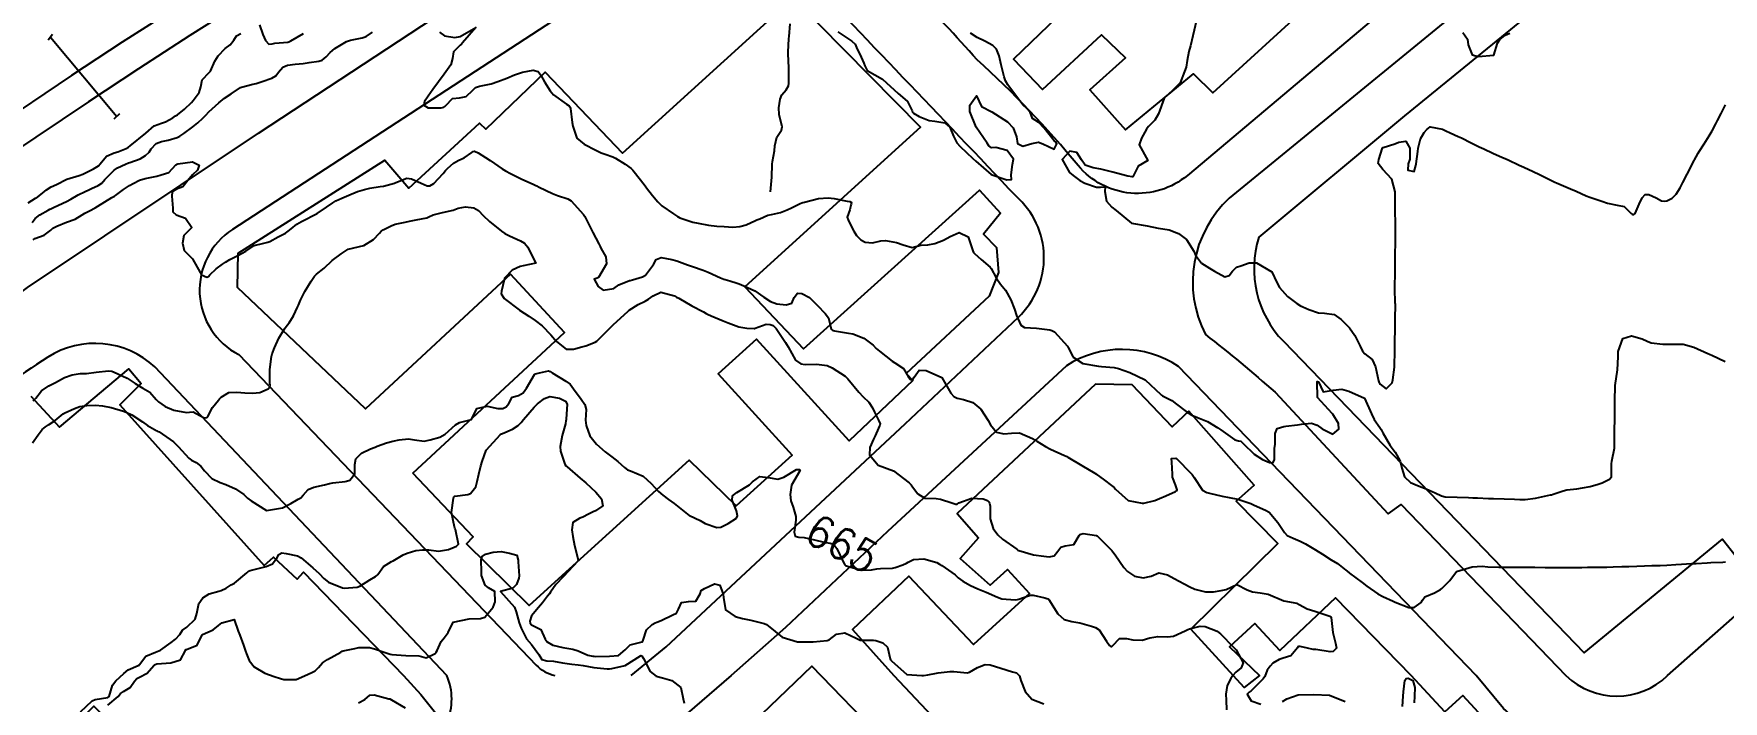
# Model space of a CAD drawing. Header units: metres. Extents: x 292545 to 299085, y 7450245 to 7463078.
# Drawn here: x 296031.2 to 296246.9, y 7459246.7 to 7459331.9 of the extents above; entities that cross this region are included whole.
import ezdxf
from ezdxf.enums import TextEntityAlignment as Align

# ---------------------------------------------------------------- set-up
doc = ezdxf.new("R2010")
doc.units = ezdxf.units.M
for name, color, linetype in [('Cotas', 45, 'Continuous'), ('Curvas de Nivel 1m', 11, 'Continuous'), ('Curvas de Nivel 5m', 15, 'Continuous'), ('Edificações', 30, 'Continuous'), ('Linha Férrea', 20, 'Continuous'), ('Pórtico', 62, 'Continuous'), ('Vias Primárias', 230, 'Continuous')]:
    doc.layers.add(name, color=color, linetype=linetype)
doc.styles.add('Style-STANDARD', font='STANDARD.shx')

msp = doc.modelspace()

# ---------------------------------------------------------------- linework, layer by layer
at = {"layer": 'Curvas de Nivel 1m', "flags": 128}
for points, elevation in [([(296059.99, 7459333.05), (296060.42, 7459331.83), (296060.76, 7459331.04), (296061.19, 7459330.6), (296061.63, 7459330.63), (296061.95, 7459330.71), (296063.63, 7459330.85), (296063.76, 7459330.88), (296064, 7459331.01), (296065.64, 7459331.95)], 661), ([(296125.25, 7459311.74), (296125.41, 7459313.59), (296125.48, 7459315.26), (296125.52, 7459315.59), (296125.77, 7459316.98), (296125.82, 7459317.58), (296126.07, 7459318.69), (296126.68, 7459319.58), (296126.76, 7459320.01), (296126.38, 7459321.58), (296126.34, 7459322.47), (296126.5, 7459323.58), (296126.7, 7459324.12), (296127.25, 7459324.74), (296127.56, 7459325.27), (296127.61, 7459325.57), (296127.61, 7459327.25), (296127.6, 7459327.57), (296127.52, 7459329.36), (296127.52, 7459329.57), (296127.61, 7459331.29), (296127.63, 7459331.57), (296127.76, 7459333.17)], 662), ([(296179.67, 7459333.63), (296179.2, 7459331.64), (296178.89, 7459330.38), (296178.7, 7459329.64), (296178.47, 7459328.51), (296178.32, 7459327.65), (296178.14, 7459327.11), (296177.57, 7459325.66), (296176.59, 7459324.65), (296175.55, 7459323.68), (296174.82, 7459321.69), (296174.32, 7459320.89), (296173.51, 7459320.05), (296173.35, 7459319.87), (296173.26, 7459319.71), (296172.64, 7459318.57), (296172.35, 7459317.72), (296173.46, 7459315.71), (296172.19, 7459314.99), (296171.57, 7459313.73), (296171.51, 7459313.66), (296171.43, 7459313.65), (296170.9, 7459313.74), (296169.44, 7459314.11), (296168.97, 7459314.23), (296167.45, 7459314.63), (296166.47, 7459314.77), (296165.45, 7459315.13), (296164.98, 7459315.81), (296164.39, 7459316.73), (296163.47, 7459316.93), (296162.51, 7459315.84), (296163.44, 7459314.2), (296163.9, 7459313.82), (296164.78, 7459313.16), (296165.42, 7459312.83), (296166.88, 7459312.33), (296167.42, 7459312.31), (296168.01, 7459312.36), (296167.97, 7459311.77), (296168.15, 7459310.52), (296168.84, 7459309.76), (296169.39, 7459309.35), (296171.36, 7459307.73), (296173.36, 7459307.38), (296174.77, 7459307.1), (296175.36, 7459307), (296176.17, 7459306.85), (296177.35, 7459306.42), (296178.38, 7459305.65), (296179.32, 7459304.16), (296179.54, 7459303.64), (296180.28, 7459302.6), (296181.3, 7459301.96), (296181.96, 7459301.6), (296183.29, 7459300.85), (296183.85, 7459301.02), (296184.27, 7459301.58), (296184.78, 7459302.1), (296185.3, 7459302.28), (296186.4, 7459302.65), (296187.3, 7459302.67), (296189.29, 7459301.52), (296189.9, 7459300.13), (296190.26, 7459299.51), (296191.26, 7459298.37), (296192.45, 7459297.48), (296192.95, 7459297.18), (296193.24, 7459297.04), (296193.99, 7459296.7), (296195.23, 7459296.27), (296196.01, 7459296.22), (296197.23, 7459296.05), (296198.13, 7459295.41), (296199.21, 7459294.35), (296199.89, 7459293.39), (296200.55, 7459292.02), (296200.85, 7459291.38), (296201.17, 7459291.02), (296202.11, 7459290.32), (296202.5, 7459289.36), (296202.91, 7459287.57), (296203, 7459287.35), (296203.04, 7459287.27), (296203.12, 7459287.17), (296203.88, 7459286.58), (296204.65, 7459287.33), (296204.74, 7459287.72), (296204.93, 7459289.33), (296204.94, 7459289.55), (296204.97, 7459291.33), (296204.98, 7459291.53), (296205, 7459293.33), (296205.01, 7459293.52), (296205.03, 7459295.33), (296205.03, 7459295.52), (296205.05, 7459297.33), (296205.04, 7459297.53), (296204.98, 7459299.33), (296204.98, 7459299.62), (296205.01, 7459301.33), (296205.01, 7459301.62), (296205.03, 7459303.33), (296205.03, 7459303.62), (296205.06, 7459305.33), (296205.06, 7459305.62), (296205.07, 7459307.33), (296205.06, 7459307.63), (296205.01, 7459309.33), (296205.01, 7459309.71), (296205.03, 7459311.33), (296205.04, 7459311.71), (296204.59, 7459313.34), (296203.45, 7459314.57), (296202.84, 7459315.36), (296202.96, 7459315.86), (296203.42, 7459317.35), (296203.45, 7459317.39), (296203.48, 7459317.4), (296204.98, 7459317.84), (296205.49, 7459318.06), (296206.37, 7459318.19), (296206.9, 7459317.31), (296206.88, 7459315.89), (296206.7, 7459315.31), (296206.64, 7459314.5), (296207.44, 7459314.31), (296207.68, 7459315.07), (296207.71, 7459315.3), (296207.91, 7459316.86), (296207.98, 7459317.3), (296208.27, 7459318.51), (296208.75, 7459319.29), (296209.09, 7459319.7), (296209.51, 7459320.03), (296211.07, 7459319.71), (296211.51, 7459319.51), (296212.07, 7459319.25), (296213.06, 7459318.8), (296213.5, 7459318.6), (296214.73, 7459317.98), (296215.49, 7459317.61), (296215.76, 7459317.48), (296216.35, 7459317.2), (296217.48, 7459316.68), (296218.36, 7459316.28), (296219.46, 7459315.79), (296220.88, 7459315.15), (296221.45, 7459314.89), (296222.65, 7459314.32), (296223.44, 7459313.93), (296225.16, 7459313.09), (296225.43, 7459312.97), (296225.65, 7459312.87), (296227.42, 7459312.1), (296228.15, 7459311.79), (296229.41, 7459311.22), (296229.88, 7459311.04), (296231.41, 7459310.54), (296232.14, 7459310.28), (296233.39, 7459310.01), (296234.25, 7459309.85), (296235.16, 7459308.97), (296235.29, 7459308.88), (296235.38, 7459308.84), (296235.52, 7459308.83), (296235.67, 7459308.97), (296236.19, 7459310.16), (296236.55, 7459310.96), (296236.96, 7459311.4), (296237.41, 7459311.38), (296238.37, 7459310.94), (296239.05, 7459310.57), (296239.4, 7459310.55), (296239.73, 7459310.59), (296240.4, 7459310.91), (296240.9, 7459311.41), (296241.42, 7459312.24), (296241.65, 7459312.68), (296241.77, 7459312.9), (296242.33, 7459314), (296242.79, 7459314.89), (296243.01, 7459315.33), (296243.47, 7459316.21), (296243.7, 7459316.66), (296243.83, 7459316.87), (296244.49, 7459317.86), (296245.14, 7459318.86), (296245.51, 7459319.52), (296245.96, 7459320.4), (296246.19, 7459320.84), (296246.65, 7459321.73), (296247.22, 7459322.83)], 661), ([(296030.45, 7459310.34), (296031.39, 7459310.92), (296031.69, 7459311.08), (296032.1, 7459311.38), (296032.79, 7459311.99), (296033.41, 7459312.35), (296034.09, 7459312.68), (296035.42, 7459313.34), (296036.96, 7459313.79), (296037.43, 7459313.97), (296038.8, 7459314.66), (296039.44, 7459315.06), (296039.64, 7459315.29), (296040.48, 7459316.26), (296041.46, 7459316.69), (296041.91, 7459316.82), (296042.97, 7459317.25), (296043.29, 7459317.44), (296043.48, 7459317.58), (296045.49, 7459319.22), (296046.57, 7459320.15), (296047.51, 7459320.5), (296048.02, 7459320.68), (296048.92, 7459321.19), (296049.29, 7459321.41), (296049.52, 7459321.56), (296050.41, 7459322.29), (296051.33, 7459323.15), (296051.55, 7459323.39), (296052.29, 7459324.41), (296052.53, 7459325.14), (296052.67, 7459326.04), (296053.58, 7459326.95), (296053.73, 7459327.13), (296054.3, 7459328.42), (296054.73, 7459329.11), (296055.62, 7459330.04), (296056.24, 7459330.49), (296056.74, 7459331.09), (296057.08, 7459331.64), (296057.64, 7459331.96)], 661), ([(296030.96, 7459307.79), (296031.36, 7459308.3), (296031.96, 7459308.79), (296033, 7459309.37), (296033.24, 7459309.5), (296033.37, 7459309.57), (296033.77, 7459309.76), (296035.38, 7459310.51), (296035.93, 7459310.79), (296036.87, 7459311.33), (296037.21, 7459311.5), (296037.4, 7459311.59), (296038.54, 7459312.17), (296039.41, 7459312.55), (296039.87, 7459312.84), (296040.27, 7459313.29), (296041.44, 7459314.51), (296041.89, 7459314.81), (296042.89, 7459315.26), (296043.28, 7459315.42), (296043.45, 7459315.47), (296044.75, 7459315.93), (296045.46, 7459316.35), (296045.9, 7459316.78), (296046.19, 7459317.21), (296046.8, 7459317.88), (296047.48, 7459318.17), (296048.36, 7459318.32), (296049.49, 7459318.66), (296049.83, 7459318.83), (296050.34, 7459319.17), (296051.5, 7459320.03), (296052.13, 7459320.52), (296052.79, 7459321.14), (296053.14, 7459321.52), (296053.53, 7459321.94), (296054.81, 7459323.11), (296055.55, 7459323.67), (296056.4, 7459324.25), (296057.56, 7459325.03), (296057.59, 7459325.05), (296057.69, 7459325.08), (296059.16, 7459325.47), (296059.57, 7459325.57), (296060.34, 7459325.82), (296061.58, 7459326.25), (296062.08, 7459326.52), (296062.45, 7459327.02), (296062.98, 7459327.63), (296063.6, 7459327.92), (296064.58, 7459328.01), (296065.6, 7459328.1), (296066.35, 7459328.23), (296067.6, 7459328.43), (296068.02, 7459328.54), (296068.51, 7459328.95), (296069.05, 7459329.52), (296069.62, 7459330.02), (296071.11, 7459330.92), (296071.63, 7459331.09), (296073.12, 7459331.41), (296073.64, 7459331.58), (296074.42, 7459332.11)], 662), ([(296083, 7459332.13), (296083.64, 7459331.63), (296084.97, 7459331.42), (296085.64, 7459331.58), (296087.65, 7459332.72), (296085.93, 7459330.75), (296085.79, 7459330.59), (296085.63, 7459330.44), (296084.78, 7459329.6), (296084.65, 7459328.76), (296084.43, 7459327.93), (296083.58, 7459326.77), (296082.16, 7459324.79), (296081.55, 7459323.94), (296081.07, 7459323.27), (296081.01, 7459322.81), (296081.53, 7459322.46), (296083.2, 7459322.45), (296083.53, 7459322.54), (296083.67, 7459322.63), (296083.78, 7459322.77), (296084.65, 7459323.65), (296085.55, 7459323.72), (296086.4, 7459323.89), (296087.23, 7459324.73), (296087.57, 7459325.03), (296088.08, 7459325.23), (296089.57, 7459325.53), (296090.46, 7459325.81), (296091.58, 7459326.24), (296092.58, 7459326.67), (296093.59, 7459327.02), (296094.97, 7459327.26), (296095.59, 7459327.08), (296095.94, 7459326.63), (296096.4, 7459325.79), (296097.14, 7459324.61), (296097.56, 7459324.12), (296099.2, 7459322.92), (296099.53, 7459322.69), (296099.63, 7459322.58), (296099.73, 7459322.38), (296099.95, 7459320.58), (296100, 7459320.09), (296100.52, 7459318.57), (296101.48, 7459317.81), (296102.96, 7459317.06), (296103.47, 7459316.8), (296103.65, 7459316.72), (296104.14, 7459316.53), (296105.14, 7459316.19), (296105.46, 7459316.04), (296106.71, 7459315.24), (296107.45, 7459314.72), (296107.69, 7459314.49), (296108.64, 7459313.26), (296109.24, 7459312.47), (296109.41, 7459312.25), (296110.21, 7459311.27), (296110.89, 7459310.45), (296111.13, 7459310.18), (296111.39, 7459309.95), (296112.87, 7459308.93), (296113.37, 7459308.59), (296113.48, 7459308.52), (296113.7, 7459308.42), (296115.36, 7459307.85), (296116.03, 7459307.72), (296117.36, 7459307.47), (296118.39, 7459307.33), (296119.36, 7459307.28), (296120.46, 7459307.23), (296121.36, 7459307.3), (296122.16, 7459307.51), (296123.36, 7459308.05), (296123.53, 7459308.13), (296123.89, 7459308.29), (296124.92, 7459308.73), (296125.37, 7459308.85), (296126.54, 7459309.09), (296127.38, 7459309.43), (296127.93, 7459309.7), (296129.04, 7459310.23), (296129.28, 7459310.34), (296129.39, 7459310.36), (296129.58, 7459310.41), (296131.4, 7459310.87), (296132.64, 7459310.95), (296133.4, 7459310.87), (296135.03, 7459310.53), (296135.4, 7459310.47), (296135.6, 7459310.37), (296135.57, 7459310.16), (296135.53, 7459310.01), (296135.38, 7459309.44), (296135.04, 7459308.49), (296135.16, 7459308.16), (296135.36, 7459307.75), (296135.88, 7459306.68), (296136.26, 7459306.15), (296136.8, 7459305.6), (296137.33, 7459305.31), (296138.27, 7459305.19), (296139.34, 7459305.46), (296139.93, 7459305.51), (296141.33, 7459305.27), (296142.21, 7459304.95), (296143.33, 7459304.63), (296144.47, 7459304.91), (296145.33, 7459304.96), (296146.23, 7459305.13), (296147.34, 7459305.57), (296148.19, 7459306.01), (296149.35, 7459306.54), (296150.52, 7459305.98), (296151.09, 7459304.2), (296151.2, 7459303.97), (296151.32, 7459303.84), (296152.16, 7459303.1), (296153.3, 7459302.11), (296153.43, 7459301.94), (296154.06, 7459300.72), (296154.65, 7459299.93), (296155.26, 7459299.15), (296155.96, 7459297.91), (296156.42, 7459296.72), (296156.66, 7459295.91), (296157.21, 7459294.68), (296157.7, 7459294.39), (296159.21, 7459294.33), (296160.95, 7459294.1), (296161.2, 7459294.03), (296161.51, 7459293.85), (296163.18, 7459292.03), (296163.28, 7459291.83), (296163.93, 7459290.59), (296165.15, 7459289.8), (296167.15, 7459289.45), (296167.51, 7459289.41), (296169.15, 7459289.29), (296169.71, 7459289.18), (296171.14, 7459288.67), (296173.12, 7459287.71), (296175.1, 7459285.83), (296175.18, 7459285.77), (296175.31, 7459285.69), (296176.49, 7459285.07), (296177.09, 7459284.62), (296178.32, 7459283.65), (296179.08, 7459283.22), (296179.8, 7459282.91), (296181.06, 7459282.39), (296182.39, 7459281.6), (296182.77, 7459281.32), (296183.05, 7459281.12), (296184.54, 7459280.07), (296185.04, 7459279.91), (296185.34, 7459279.87), (296185.63, 7459279.56), (296187.01, 7459278.23), (296188.09, 7459277.53), (296189, 7459277.14), (296189.4, 7459277.11), (296189.61, 7459277.51), (296189.61, 7459278.93), (296189.71, 7459279.51), (296189.71, 7459280.85), (296189.98, 7459281.51), (296190.79, 7459281.77), (296191.06, 7459281.8), (296192.57, 7459281.96), (296193.06, 7459282.05), (296194.36, 7459282.16), (296195.06, 7459281.94), (296195.7, 7459281.44), (296197.05, 7459280.78), (296197.82, 7459281.42), (296197.79, 7459282.15), (296197.07, 7459283.31), (296196.98, 7459283.43), (296195.1, 7459285.45), (296195.06, 7459287.45), (296195.08, 7459287.5), (296195.12, 7459287.52), (296195.25, 7459287.45), (296195.85, 7459286.18), (296197.11, 7459286.41), (296198.22, 7459286.52), (296199.11, 7459286.27), (296201.1, 7459285.38), (296201.99, 7459283.37), (296202.36, 7459282.65), (296203.06, 7459281.63), (296203.23, 7459281.35), (296203.44, 7459280.96), (296204.4, 7459279.34), (296205.02, 7459278.48), (296205.68, 7459277.32), (296205.87, 7459276.44), (296206.23, 7459275.32), (296206.98, 7459274.59), (296207.88, 7459274.21), (296208.97, 7459273.81), (296210.14, 7459273.27), (296210.96, 7459272.9), (296211.42, 7459272.79), (296212.96, 7459272.72), (296214.4, 7459272.67), (296214.95, 7459272.65), (296215.53, 7459272.62), (296216.95, 7459272.56), (296217.59, 7459272.54), (296218.95, 7459272.5), (296220.26, 7459272.46), (296220.95, 7459272.44), (296221.64, 7459272.44), (296222.95, 7459272.59), (296224.88, 7459273.02), (296224.95, 7459273.03), (296225.01, 7459273.04), (296225.2, 7459273.09), (296226.49, 7459273.55), (296226.96, 7459273.65), (296228.21, 7459273.81), (296228.97, 7459273.91), (296229.92, 7459274.08), (296230.97, 7459274.37), (296231.45, 7459274.54), (296232.4, 7459275.01), (296232.65, 7459275.33), (296232.67, 7459277), (296232.7, 7459277.31), (296233.02, 7459279), (296233.05, 7459281), (296233.07, 7459283), (296233.1, 7459285), (296233.12, 7459287), (296233.4, 7459289), (296233.5, 7459290.66), (296233.51, 7459290.99), (296233.51, 7459291.33), (296234.11, 7459292.99), (296235.2, 7459293.33), (296236.59, 7459292.96), (296237.19, 7459292.64), (296237.7, 7459292.43), (296239.19, 7459292.25), (296240.55, 7459292.27), (296241.19, 7459292.27), (296241.8, 7459292.28), (296243.18, 7459291.88), (296244.95, 7459291.09), (296245.17, 7459290.99), (296245.27, 7459290.95), (296245.47, 7459290.86), (296247.16, 7459290.06)], 662), ([(296133.85, 7459332.18), (296135.64, 7459330.95), (296136.05, 7459330.57), (296136.26, 7459330.15), (296136.83, 7459328.93), (296137.18, 7459328.14), (296137.29, 7459327.83), (296137.59, 7459327.24), (296139.58, 7459326.11), (296141.56, 7459324.27), (296141.82, 7459324.09), (296142.75, 7459323.28), (296143.33, 7459322.06), (296143.39, 7459321.92), (296143.53, 7459321.77), (296144.24, 7459321.33), (296145.52, 7459320.82), (296146.23, 7459320.74), (296147.52, 7459320.52), (296148.16, 7459320), (296148.64, 7459318.85), (296149.05, 7459317.99), (296149.48, 7459317.51), (296151.1, 7459315.97), (296151.46, 7459315.64), (296153.43, 7459313.94), (296155.43, 7459313.25), (296156.02, 7459313.32), (296155.98, 7459313.91), (296156.16, 7459315.21), (296156.28, 7459315.91), (296155.47, 7459317.01), (296154.04, 7459317.38), (296153.48, 7459317.36), (296153.13, 7459317.59), (296152.94, 7459317.95), (296151.51, 7459319.97), (296150.7, 7459321.98), (296150.71, 7459322.81), (296151.55, 7459323.97), (296152.21, 7459322.63), (296153.53, 7459321.94), (296155.52, 7459320.65), (296156.26, 7459319.91), (296156.66, 7459318.74), (296156.81, 7459317.91), (296157.48, 7459317.57), (296158.61, 7459317.88), (296159.48, 7459318.07), (296160.05, 7459317.86), (296161.48, 7459317.18), (296161.83, 7459317.84), (296161.69, 7459318.06), (296161.49, 7459318.24), (296160.2, 7459319.86), (296159.51, 7459320.57), (296158.72, 7459321.08), (296158.42, 7459321.89), (296158, 7459322.35), (296157.54, 7459322.78), (296156.68, 7459323.91), (296155.58, 7459325.41), (296155.27, 7459325.92), (296155.11, 7459326.4), (296154.7, 7459327.93), (296154.44, 7459329.11), (296154.1, 7459329.94), (296153.63, 7459330.4), (296152.62, 7459330.97), (296151.64, 7459331.42), (296150.81, 7459331.98)], 661), ([(296031.11, 7459305.61), (296031.33, 7459305.75), (296032.5, 7459306.21), (296033.34, 7459306.84), (296033.63, 7459307.09), (296034.13, 7459307.36), (296035.36, 7459307.83), (296036.45, 7459308.24), (296037.37, 7459308.79), (296037.69, 7459309), (296038.3, 7459309.31), (296039.01, 7459309.67), (296039.38, 7459309.88), (296041.14, 7459311.02), (296041.39, 7459311.14), (296041.48, 7459311.18), (296041.62, 7459311.27), (296042.63, 7459312.03), (296043.41, 7459312.55), (296043.86, 7459312.8), (296044.69, 7459313.23), (296045.42, 7459313.41), (296046.89, 7459313.74), (296047.43, 7459313.89), (296048.43, 7459314.19), (296049.34, 7459315.18), (296049.4, 7459315.22), (296049.44, 7459315.24), (296049.56, 7459315.3), (296051.45, 7459315.54), (296052.28, 7459315.14), (296052.09, 7459314.49), (296051.43, 7459313.9), (296050.86, 7459313.16), (296050.23, 7459312.35), (296049.41, 7459312.07), (296048.86, 7459311.73), (296048.79, 7459311.19), (296048.93, 7459309.63), (296048.95, 7459309.18), (296049.37, 7459308.79), (296050.56, 7459308.36), (296051.35, 7459307.15), (296050.35, 7459306.15), (296050.18, 7459305.17), (296050.4, 7459304.25), (296051.3, 7459303.32), (296051.45, 7459303.15), (296051.66, 7459302.78), (296052.6, 7459301.14), (296053.27, 7459300.82), (296053.48, 7459300.92), (296053.68, 7459301.13), (296054.49, 7459301.91), (296055.29, 7459302.5), (296055.65, 7459302.75), (296056.22, 7459303.1), (296057.31, 7459303.63), (296058.26, 7459304.13), (296059.32, 7459304.85), (296059.46, 7459304.92), (296060.04, 7459305.05), (296061.09, 7459305.28), (296061.33, 7459305.38), (296062.38, 7459305.97), (296063.34, 7459306.46), (296063.67, 7459306.69), (296064.06, 7459307), (296064.78, 7459307.58), (296065.36, 7459307.95), (296067.37, 7459308.96), (296068.56, 7459309.77), (296069.39, 7459310.33), (296069.76, 7459310.56), (296070.51, 7459310.93), (296071.13, 7459311.19), (296071.4, 7459311.31), (296072.53, 7459311.78), (296073.41, 7459312.03), (296074.11, 7459312.18), (296075.42, 7459312.39), (296075.82, 7459312.46), (296077.25, 7459312.84), (296077.42, 7459312.91), (296078.81, 7459313.45), (296079.43, 7459313.37), (296080.66, 7459312.81), (296081.42, 7459312.49), (296081.74, 7459312.47), (296082.28, 7459312.79), (296083.44, 7459314.05), (296083.76, 7459314.44), (296084.06, 7459314.76), (296084.8, 7459315.4), (296085.45, 7459315.76), (296086.12, 7459316.08), (296087.1, 7459316.73), (296087.31, 7459316.89), (296087.47, 7459316.93), (296087.93, 7459316.72), (296088.87, 7459316.12), (296089.45, 7459315.74), (296090.99, 7459314.68), (296091.44, 7459314.39), (296092.05, 7459314.06), (296093.42, 7459313.39), (296095.05, 7459312.64), (296095.3, 7459312.52), (296095.41, 7459312.47), (296095.72, 7459312.32), (296097.4, 7459311.5), (296098.04, 7459311.24), (296099.4, 7459310.81), (296099.82, 7459310.58), (296101.38, 7459308.84), (296101.56, 7459308.56), (296101.77, 7459308.15), (296102.58, 7459306.55), (296103.33, 7459305.08), (296103.51, 7459304.73), (296103.61, 7459304.54), (296104.22, 7459303.44), (296104.31, 7459302.52), (296103.28, 7459300.78), (296103.13, 7459300.69), (296102.73, 7459300.55), (296103.26, 7459299.64), (296103.91, 7459299.18), (296105.26, 7459299.36), (296105.91, 7459299.86), (296107.27, 7459300.39), (296107.35, 7459300.41), (296107.65, 7459300.49), (296108.9, 7459300.85), (296109.28, 7459301.08), (296110.33, 7459302.45), (296110.68, 7459303.07), (296111.31, 7459303.34), (296112.65, 7459303.08), (296113.3, 7459302.89), (296114.66, 7459302.41), (296115.29, 7459302.19), (296116.65, 7459301.74), (296117.28, 7459301.47), (296118.89, 7459300.74), (296119.28, 7459300.58), (296119.45, 7459300.52), (296120.08, 7459300.34), (296121.01, 7459300.07), (296121.27, 7459299.97), (296121.87, 7459299.71), (296123.26, 7459299.06), (296124.41, 7459298.29), (296125.24, 7459297.71), (296126.08, 7459297.43), (296127.24, 7459297.29), (296127.99, 7459297.5), (296128.3, 7459298.24), (296128.71, 7459298.78), (296129.26, 7459298.74), (296130.24, 7459298.22), (296131.24, 7459297.2), (296132.26, 7459296.19), (296132.65, 7459295.62), (296133, 7459294.18), (296133.2, 7459294.02), (296133.42, 7459293.96), (296135.2, 7459293.68), (296135.78, 7459293.57), (296137.19, 7459293.02), (296138.35, 7459292.12), (296138.76, 7459291.71), (296139.17, 7459291.38), (296140.8, 7459290.09), (296141.15, 7459289.87), (296142.24, 7459289.17), (296142.88, 7459288.06), (296143.13, 7459287.77), (296143.42, 7459287.77), (296143.59, 7459288.06), (296144.24, 7459288.95), (296145.14, 7459288.91), (296147.13, 7459288.02), (296148.28, 7459286), (296148.69, 7459285.59), (296149.1, 7459285.39), (296149.9, 7459285.18), (296151.09, 7459284.8), (296152.13, 7459283.96), (296153.06, 7459282.52), (296153.34, 7459281.95), (296154.14, 7459281.03), (296155.04, 7459280.8), (296156.05, 7459280.9), (296157.04, 7459280.93), (296158.7, 7459280.22), (296159.03, 7459280.03), (296159.13, 7459279.97), (296159.27, 7459279.88), (296160.36, 7459279.19), (296161.02, 7459278.86), (296162.8, 7459278.05), (296163.01, 7459277.95), (296163.09, 7459277.91), (296163.21, 7459277.83), (296165, 7459276.76), (296166.67, 7459275.78), (296166.87, 7459275.67), (296166.98, 7459275.6), (296167.72, 7459275.03), (296168.97, 7459274.09), (296169.14, 7459273.94), (296169.31, 7459273.75), (296170.94, 7459272.31), (296172.7, 7459271.95), (296172.94, 7459271.98), (296174.32, 7459272.32), (296174.95, 7459272.55), (296175.73, 7459272.9), (296176.96, 7459273.46), (296177.09, 7459273.53), (296177.18, 7459273.66), (296176.97, 7459274.3), (296176.59, 7459275.27), (296176.59, 7459275.67), (296176.52, 7459277.19), (296176.47, 7459277.67), (296177, 7459277.72), (296177.12, 7459277.66), (296178.98, 7459275.76), (296179.09, 7459275.64), (296179.38, 7459275.24), (296180.43, 7459273.63), (296180.96, 7459273.33), (296181.32, 7459273.25), (296182.95, 7459272.85), (296183.85, 7459272.68), (296184.95, 7459272.48), (296186.58, 7459271.91), (296186.94, 7459271.74), (296187.42, 7459271.54), (296188.49, 7459271.08), (296188.93, 7459270.79), (296190.04, 7459269.51), (296190.9, 7459268.2), (296191.24, 7459267.84), (296192.01, 7459267.48), (296192.89, 7459267.11), (296193.56, 7459266.78), (296194.87, 7459266.01), (296195.74, 7459265.44), (296196.86, 7459264.74), (296197.67, 7459264.24), (296198.73, 7459263.4), (296198.84, 7459263.3), (296199.21, 7459263.03), (296200.82, 7459261.82), (296201.42, 7459261.37), (296202.8, 7459260.38), (296203.47, 7459260.02), (296204.79, 7459259.44), (296205.03, 7459259.33), (296206.79, 7459258.62), (296207.47, 7459258.62), (296208.33, 7459259.29), (296208.51, 7459259.58), (296208.8, 7459260), (296210.06, 7459260.52), (296210.81, 7459260.94), (296211, 7459261.07), (296211.22, 7459261.26), (296212, 7459262.08), (296212.84, 7459263.24), (296214.85, 7459263.82), (296216.12, 7459263.93), (296216.85, 7459263.83), (296218.25, 7459263.77), (296218.85, 7459263.79), (296219.47, 7459263.78), (296220.85, 7459263.77), (296222.21, 7459263.77), (296222.85, 7459263.77), (296224.2, 7459263.76), (296224.85, 7459263.75), (296225.51, 7459263.75), (296226.85, 7459263.74), (296228.16, 7459263.75), (296228.85, 7459263.76), (296229.59, 7459263.78), (296230.85, 7459263.79), (296232.05, 7459263.8), (296232.85, 7459263.83), (296233.97, 7459263.87), (296234.85, 7459263.89), (296235.9, 7459263.91), (296236.85, 7459263.94), (296237.81, 7459263.98), (296238.85, 7459264.02), (296239.72, 7459264.06), (296240.85, 7459264.13), (296241.58, 7459264.17), (296242.85, 7459264.24), (296243.46, 7459264.27), (296244.86, 7459264.34), (296245.33, 7459264.38), (296246.86, 7459264.43), (296247.21, 7459264.48)], 663), ([(296031.09, 7459285.05), (296031.28, 7459285.19), (296031.43, 7459285.39), (296032.16, 7459286.32), (296033.11, 7459286.93), (296033.96, 7459287.36), (296035.12, 7459287.99), (296036.08, 7459288.37), (296037.12, 7459288.5), (296037.9, 7459288.54), (296039.13, 7459288.68), (296040.72, 7459288.87), (296041.13, 7459288.82), (296041.85, 7459288.54), (296043.12, 7459287.92), (296044.14, 7459287.24), (296045.11, 7459286.65), (296046.01, 7459286.13), (296046.81, 7459285.2), (296047.09, 7459284.92), (296047.98, 7459284.29), (296049.07, 7459283.82), (296050.67, 7459283.56), (296051.07, 7459283.57), (296051.52, 7459283.61), (296052.4, 7459283.14), (296052.84, 7459282.91), (296053.06, 7459282.85), (296053.3, 7459282.89), (296053.47, 7459283.13), (296054.02, 7459284.18), (296054.75, 7459285.11), (296054.91, 7459285.29), (296055.09, 7459285.48), (296056.11, 7459286.08), (296057.1, 7459286.13), (296058.13, 7459286.04), (296059.1, 7459285.99), (296060.05, 7459286.1), (296061.11, 7459286.55), (296061.34, 7459286.8), (296061.36, 7459287.04), (296061.32, 7459287.25), (296061.32, 7459289.04), (296061.52, 7459290.68), (296061.62, 7459291.03), (296061.92, 7459291.78), (296062.49, 7459293.02), (296063.2, 7459294.24), (296063.52, 7459294.68), (296063.78, 7459295), (296064.33, 7459295.89), (296064.85, 7459296.99), (296064.97, 7459297.26), (296065.24, 7459297.88), (296065.8, 7459298.98), (296066.62, 7459300.33), (296067.03, 7459300.96), (296067.15, 7459301.09), (296067.28, 7459301.19), (296068.27, 7459301.96), (296069.3, 7459302.94), (296070.42, 7459303.82), (296071.32, 7459304.39), (296073.32, 7459304.89), (296074.57, 7459305.64), (296075.34, 7459306.46), (296075.53, 7459306.68), (296075.79, 7459306.87), (296076.81, 7459307.4), (296077.35, 7459307.59), (296078.38, 7459307.82), (296079.36, 7459308.01), (296080.03, 7459308.14), (296081.37, 7459308.42), (296081.63, 7459308.53), (296082.17, 7459308.79), (296083.38, 7459309.1), (296084.73, 7459309.4), (296085.38, 7459309.62), (296086.32, 7459309.8), (296087.38, 7459309.69), (296087.98, 7459309.32), (296088.56, 7459308.71), (296089.36, 7459307.92), (296090.9, 7459306.68), (296091.34, 7459306.39), (296091.92, 7459306.1), (296093.33, 7459305.47), (296093.84, 7459305.17), (296094.27, 7459304.65), (296094.63, 7459303.95), (296095.3, 7459302.63), (296093.69, 7459302.26), (296093.3, 7459302.18), (296092.25, 7459301.71), (296091.31, 7459300.68), (296091.3, 7459300.65), (296091.27, 7459300.47), (296090.91, 7459299.03), (296090.87, 7459298.68), (296091.24, 7459298.1), (296093.15, 7459296.66), (296093.22, 7459296.61), (296094.4, 7459295.83), (296095.21, 7459295.31), (296096.1, 7459294.62), (296097.19, 7459293.48), (296097.95, 7459292.6), (296099.17, 7459291.64), (296100.12, 7459291.63), (296101.17, 7459291.91), (296101.67, 7459292.06), (296102.85, 7459292.54), (296103.07, 7459292.65), (296103.18, 7459292.74), (296104.94, 7459294.51), (296105.21, 7459294.77), (296106.12, 7459295.6), (296107.1, 7459296.49), (296107.17, 7459296.55), (296107.22, 7459296.6), (296108.37, 7459297.34), (296109.24, 7459297.78), (296109.69, 7459298.02), (296110.26, 7459298.45), (296111.26, 7459298.9), (296113.01, 7459298.42), (296113.25, 7459298.29), (296113.54, 7459298.13), (296115.23, 7459297.18), (296116.72, 7459296.38), (296117.05, 7459296.2), (296117.22, 7459296.11), (296117.7, 7459295.89), (296119.21, 7459295.25), (296119.85, 7459294.98), (296121.2, 7459294.48), (296122.24, 7459294.31), (296123.16, 7459294.26), (296123.2, 7459294.26), (296123.24, 7459294.26), (296123.31, 7459294.3), (296124.69, 7459294.81), (296125.21, 7459294.79), (296125.59, 7459294.65), (296126, 7459294.27), (296127.18, 7459292.46), (296127.31, 7459292.25), (296127.5, 7459291.92), (296128.46, 7459290.24), (296129.15, 7459289.76), (296129.7, 7459289.68), (296131.15, 7459289.73), (296132.49, 7459289.54), (296133.14, 7459289.26), (296134.79, 7459288.16), (296135.13, 7459287.85), (296136.55, 7459286.15), (296137.1, 7459285.56), (296137.8, 7459284.84), (296138.27, 7459284.12), (296138.53, 7459283.57), (296139.07, 7459282.57), (296139.25, 7459282.11), (296139.23, 7459281.94), (296139.05, 7459281.52), (296138.61, 7459280.54), (296138.42, 7459280.12), (296137.95, 7459279.05), (296137.92, 7459278.13), (296138.99, 7459276.82), (296140.98, 7459276.09), (296142.97, 7459274.55), (296143.21, 7459274.31), (296143.38, 7459274.06), (296144.06, 7459273.16), (296144.95, 7459272.58), (296146.41, 7459272.56), (296146.95, 7459272.46), (296148.42, 7459272.01), (296148.94, 7459271.85), (296149.08, 7459271.85), (296149.33, 7459271.99), (296150.95, 7459272.59), (296152.4, 7459272.51), (296152.95, 7459272.28), (296153.14, 7459272.14), (296153.23, 7459271.95), (296153.29, 7459271.59), (296153.29, 7459269.94), (296153.68, 7459268.72), (296154.27, 7459267.93), (296154.88, 7459267.36), (296156.7, 7459266.07), (296156.86, 7459265.95), (296156.97, 7459265.9), (296158.86, 7459265.37), (296160.18, 7459265.18), (296160.86, 7459265.12), (296161.47, 7459265.23), (296161.94, 7459265.84), (296162.35, 7459266.35), (296162.87, 7459266.51), (296163.99, 7459266.7), (296164.69, 7459267.81), (296164.77, 7459267.94), (296164.89, 7459268.01), (296165.17, 7459268.08), (296166.89, 7459267.84), (296166.99, 7459267.78), (296168.86, 7459265.9), (296168.97, 7459265.76), (296169.26, 7459265.35), (296170.37, 7459263.74), (296170.84, 7459263.24), (296171.74, 7459262.64), (296172.83, 7459262.42), (296173.88, 7459262.65), (296174.84, 7459263.07), (296175.97, 7459262.81), (296176.82, 7459262.35), (296178.1, 7459261.65), (296178.81, 7459261.28), (296179.45, 7459260.99), (296180.8, 7459260.64), (296181.85, 7459260.65), (296182.8, 7459260.79), (296183.44, 7459260.95), (296184.81, 7459261.57), (296186.13, 7459260.88), (296186.8, 7459260.63), (296187.78, 7459260.52), (296188.8, 7459260.34), (296190.79, 7459259.5), (296192.49, 7459259.17), (296192.79, 7459259.02), (296193.77, 7459258.45), (296194.78, 7459258.15), (296196.67, 7459257.53), (296196.77, 7459257.48), (296196.8, 7459257.46), (296196.82, 7459257.43), (296196.86, 7459257.35), (296197.05, 7459255.43), (296197.4, 7459254.09), (296197.55, 7459253.42), (296197.12, 7459253.02), (296196.72, 7459252.99), (296194.9, 7459253.26), (296194.72, 7459253.28), (296194.56, 7459253.29), (296193.85, 7459253.46), (296192.91, 7459253.66), (296192.72, 7459253.66), (296192.61, 7459253.6), (296192.54, 7459253.48), (296191.72, 7459252.48), (296190.71, 7459252.16), (296190.2, 7459252.01), (296189.4, 7459251.51), (296189.07, 7459251.14), (296188.69, 7459250.64), (296188.37, 7459249.84), (296188.18, 7459249.53), (296186.66, 7459248), (296186.39, 7459247.81), (296186.14, 7459247.56), (296186.64, 7459246.71), (296187.87, 7459246.29)], 664), ([(296037.13, 7459245.32), (296038.63, 7459246.72), (296039.02, 7459246.9), (296040.63, 7459247.15), (296040.79, 7459247.28), (296041.23, 7459248.7), (296041.67, 7459249.26), (296042.67, 7459250.2), (296043.24, 7459250.68), (296044.5, 7459251.23), (296044.64, 7459251.28), (296044.68, 7459251.36), (296045.51, 7459252.41), (296046.71, 7459252.92), (296047.38, 7459253.2), (296048.72, 7459254.17), (296049.3, 7459254.6), (296049.82, 7459255.17), (296050.19, 7459255.72), (296050.74, 7459256.12), (296051.79, 7459257.14), (296052.02, 7459257.88), (296052.25, 7459259.14), (296052.79, 7459259.88), (296053.56, 7459260.36), (296054.8, 7459260.74), (296055.09, 7459260.81), (296055.75, 7459261.1), (296056.4, 7459261.51), (296056.81, 7459261.76), (296058.37, 7459263.07), (296058.6, 7459263.28), (296058.83, 7459263.36), (296060.17, 7459263.71), (296060.84, 7459263.89), (296061.65, 7459264.22), (296062.26, 7459265.03), (296062.49, 7459265.39), (296062.86, 7459265.6), (296063.39, 7459265.54), (296064.86, 7459265.22), (296065.34, 7459264.99), (296066.83, 7459263.68), (296067.64, 7459262.96), (296068.22, 7459262.35), (296068.81, 7459261.86), (296070.59, 7459261.14), (296070.8, 7459261.11), (296072.47, 7459261.24), (296072.81, 7459261.35), (296074.1, 7459262.16), (296074.82, 7459262.6), (296074.98, 7459262.71), (296075.1, 7459262.87), (296075.85, 7459263.85), (296076.85, 7459264.49), (296077.08, 7459264.61), (296077.48, 7459264.84), (296078.35, 7459265.34), (296078.86, 7459265.57), (296079.95, 7459265.9), (296080.87, 7459266.02), (296081.65, 7459266), (296082.86, 7459265.85), (296084.15, 7459266.05), (296084.87, 7459266.34), (296085.15, 7459266.46), (296085.4, 7459266.74), (296085.03, 7459268.61), (296084.97, 7459268.75), (296084.9, 7459268.93), (296084.53, 7459270.76), (296084.79, 7459272.6), (296084.83, 7459272.75), (296084.94, 7459272.85), (296086.6, 7459273.08), (296086.95, 7459273.21), (296087.64, 7459274.04), (296087.82, 7459274.72), (296088.03, 7459275.67), (296088.26, 7459276.72), (296088.42, 7459277.3), (296088.96, 7459278.71), (296088.98, 7459278.74), (296089.01, 7459278.77), (296090.74, 7459280.68), (296090.91, 7459280.81), (296091.04, 7459280.86), (296092.3, 7459281.41), (296093.05, 7459281.9), (296093.43, 7459282.28), (296093.7, 7459282.65), (296095.08, 7459284.23), (296095.29, 7459284.42), (296095.52, 7459284.63), (296096.38, 7459285.33), (296097.1, 7459285.58), (296098.3, 7459285.39), (296099.09, 7459284.98), (296099.3, 7459284.59), (296099.17, 7459282.69), (296099.15, 7459282.59), (296099.14, 7459282.51), (296099.06, 7459282.11), (296098.73, 7459280.9), (296098.66, 7459280.59), (296098.41, 7459279.21), (296098.44, 7459278.6), (296099, 7459276.94), (296099.13, 7459276.73), (296099.29, 7459276.59), (296100.97, 7459275.17), (296101.67, 7459274.55), (296102.95, 7459273.37), (296103.68, 7459272.53), (296103.85, 7459271.61), (296102.93, 7459270.98), (296102.61, 7459270.86), (296102.02, 7459270.55), (296101.31, 7459270.17), (296100.92, 7459270.03), (296100, 7459269.48), (296099.91, 7459268.57), (296100.02, 7459267.71), (296100.22, 7459266.57), (296100.69, 7459264.72), (296100.64, 7459264.56), (296098.82, 7459262.59), (296097.84, 7459261.57), (296097.16, 7459260.61), (296097.02, 7459260.39), (296096.8, 7459260.09), (296096.16, 7459259.24), (296095.64, 7459258.63), (296094.76, 7459257.55), (296094.52, 7459256.88), (296094.56, 7459256.64), (296094.75, 7459256.44), (296095.95, 7459255.82), (296096.5, 7459254.61), (296096.73, 7459254.27), (296097.48, 7459253.84), (296098.72, 7459253.52), (296100, 7459253.3), (296100.71, 7459253.11), (296101.95, 7459252.55), (296102.58, 7459252.42), (296102.7, 7459252.4), (296102.85, 7459252.39), (296104.7, 7459252.4), (296105.83, 7459252.5), (296106.71, 7459253.21), (296107.33, 7459253.87), (296108.72, 7459254.22), (296108.92, 7459254.27), (296109.01, 7459254.47), (296109.41, 7459255.8), (296110.13, 7459256.46), (296110.54, 7459256.67), (296110.76, 7459256.74), (296111.28, 7459256.96), (296112.77, 7459257.68), (296113.25, 7459257.93), (296113.49, 7459258.41), (296113.9, 7459259.29), (296114.79, 7459259.42), (296115.72, 7459259.46), (296116.26, 7459260.39), (296116.39, 7459260.8), (296116.81, 7459261.08), (296118.09, 7459261.64), (296118.81, 7459261.48), (296119.23, 7459260.35), (296119.24, 7459259.9), (296119.51, 7459258.34), (296120.76, 7459257.47), (296121.69, 7459257.24), (296122.76, 7459257), (296124.46, 7459256.58), (296124.75, 7459256.48), (296124.96, 7459256.28), (296126.73, 7459254.86), (296128.72, 7459254.23), (296130.67, 7459254.26), (296130.72, 7459254.27), (296132.51, 7459254.41), (296132.73, 7459254.49), (296133.7, 7459255.21), (296134.74, 7459255.41), (296136.18, 7459254.7), (296136.73, 7459254.47), (296138.4, 7459254.45), (296138.73, 7459254.41), (296139.6, 7459254.11), (296140.18, 7459253.56), (296140.56, 7459252.09), (296140.58, 7459251.97), (296140.7, 7459251.81), (296142.67, 7459250.07), (296144.59, 7459249.95), (296144.67, 7459249.94), (296144.78, 7459249.93), (296145.35, 7459250.03), (296146.45, 7459250.25), (296146.68, 7459250.27), (296148.21, 7459250.47), (296148.68, 7459250.48), (296150.36, 7459250.29), (296150.68, 7459250.36), (296151.69, 7459250.96), (296152.69, 7459251.34), (296153.32, 7459251.32), (296154.69, 7459250.9), (296156.15, 7459250.43), (296156.68, 7459250.27), (296157.06, 7459249.9), (296157.23, 7459249.33), (296157.76, 7459247.89), (296158.64, 7459246.91), (296160.15, 7459246.35)], 666), ([(296040.62, 7459246.18), (296041.96, 7459247.26), (296042.27, 7459247.63), (296042.64, 7459247.91), (296043.47, 7459248.42), (296044.06, 7459249.24), (296044.32, 7459249.58), (296044.67, 7459249.75), (296045.65, 7459250.24), (296046.5, 7459251.21), (296046.59, 7459251.31), (296046.69, 7459251.36), (296046.9, 7459251.42), (296048.69, 7459251.55), (296049.91, 7459251.95), (296050.54, 7459253.16), (296050.61, 7459253.26), (296050.7, 7459253.29), (296052.04, 7459253.81), (296052.67, 7459255.13), (296052.73, 7459255.19), (296054.08, 7459255.78), (296054.75, 7459256.34), (296055.18, 7459256.68), (296056.75, 7459257.09), (296057.29, 7459255.63), (296057.49, 7459255.08), (296057.96, 7459253.82), (296058.22, 7459253.07), (296058.35, 7459252.72), (296058.69, 7459251.88), (296059.34, 7459251.05), (296060.68, 7459250.25), (296061.89, 7459249.81), (296062.67, 7459249.57), (296063.1, 7459249.44), (296064.67, 7459249.42), (296065.75, 7459249.9), (296066.68, 7459250.34), (296067.1, 7459250.54), (296067.54, 7459250.96), (296068.07, 7459251.57), (296068.69, 7459251.98), (296070.38, 7459252.92), (296070.57, 7459253.06), (296070.71, 7459253.12), (296072.2, 7459253.41), (296072.71, 7459253.51), (296074.06, 7459253.53), (296074.71, 7459253.36), (296076.19, 7459252.86), (296076.7, 7459252.69), (296076.91, 7459252.64), (296078.7, 7459252.5), (296080.36, 7459252.46), (296080.7, 7459252.38), (296081.29, 7459252.2), (296082.44, 7459252.78), (296082.57, 7459252.92), (296082.71, 7459253.16), (296083.22, 7459254.29), (296083.57, 7459254.77), (296084.08, 7459255.43), (296084.75, 7459256.76), (296086.76, 7459257.2), (296088.22, 7459257.25), (296088.76, 7459257.42), (296089.85, 7459258.69), (296090.1, 7459259.37), (296090.05, 7459260.69), (296089.23, 7459261.13), (296088.81, 7459261.48), (296088.35, 7459262.71), (296088.36, 7459263.18), (296088.33, 7459264.72), (296088.43, 7459265.14), (296088.85, 7459265.45), (296089.85, 7459265.7), (296090.86, 7459265.77), (296091.94, 7459265.59), (296092.85, 7459265.33), (296093.02, 7459264.66), (296093.04, 7459264.46), (296093.15, 7459262.66), (296093.11, 7459262.37), (296092.81, 7459261.58), (296092.37, 7459261.1), (296090.8, 7459260.68), (296092.55, 7459258.66), (296092.77, 7459258.06), (296093.18, 7459256.66), (296093.41, 7459255.99), (296094.11, 7459254.65), (296094.72, 7459253.92), (296095.66, 7459252.63), (296096.06, 7459251.98), (296096.69, 7459251.82), (296097.53, 7459251.77), (296098.69, 7459251.55), (296099.87, 7459251.4), (296100.69, 7459251.32), (296101.35, 7459251.22), (296102.69, 7459250.98), (296104.39, 7459250.82), (296104.69, 7459250.82), (296105, 7459250.83), (296106.69, 7459251.24), (296108.65, 7459252.47), (296108.68, 7459252.5), (296108.7, 7459252.5), (296108.82, 7459252.47), (296109.06, 7459252.11), (296109.91, 7459250.46), (296110.67, 7459249.88), (296111.47, 7459249.64), (296112.67, 7459249.32), (296113.8, 7459248.41), (296114.09, 7459246.95), (296114.22, 7459246.4)], 667), ([(296205.96, 7459245.99), (296206.07, 7459247.32), (296206.09, 7459247.88), (296206.25, 7459249.31), (296206.42, 7459249.57), (296206.68, 7459249.61), (296207.3, 7459249.3), (296207.54, 7459248.42), (296207.5, 7459247.3), (296207.47, 7459246.47)], 664), ([(296072.63, 7459246.44), (296073.46, 7459246.89), (296074.1, 7459247.42), (296074.64, 7459247.47), (296076.5, 7459246.98), (296076.63, 7459246.95), (296076.86, 7459246.85), (296078.62, 7459245.82)], 668), ([(296190.64, 7459246.62), (296191.18, 7459246.96), (296192.65, 7459247.48), (296194.65, 7459247.54), (296196.65, 7459247.43), (296198.64, 7459246.61)], 664)]:
    msp.add_lwpolyline(points, dxfattribs=dict(at, elevation=elevation))
at = {"layer": 'Curvas de Nivel 5m', "flags": 128}
for points, elevation in [([(296213.66, 7459332.09), (296214.25, 7459331.22), (296214.36, 7459330.5), (296214.87, 7459329.22), (296215.62, 7459328.99), (296217.62, 7459329.18), (296218.11, 7459330.7), (296218.38, 7459331.17), (296219.08, 7459331.73), (296219.66, 7459331.98)], 660), ([(296031.02, 7459279.68), (296031.73, 7459280.68), (296032.27, 7459281.38), (296032.69, 7459281.73), (296033.05, 7459281.95), (296033.92, 7459282.5), (296034.95, 7459283.35), (296035.01, 7459283.41), (296035.06, 7459283.44), (296036.37, 7459284.03), (296037.08, 7459284.3), (296037.95, 7459284.45), (296039.08, 7459284.46), (296039.97, 7459284.4), (296041.08, 7459284.19), (296042.63, 7459283.69), (296043.07, 7459283.52), (296043.69, 7459283.24), (296045.05, 7459282.35), (296045.69, 7459281.86), (296046.9, 7459281.2), (296047.04, 7459281.13), (296047.19, 7459281.05), (296049.02, 7459279.79), (296049.68, 7459279.17), (296051, 7459277.7), (296051.31, 7459277.46), (296051.93, 7459277.15), (296052.53, 7459276.68), (296052.98, 7459276.08), (296053.92, 7459275.12), (296054.97, 7459274.6), (296055.72, 7459274.35), (296056.95, 7459273.81), (296058, 7459273.07), (296058.48, 7459272.61), (296058.93, 7459272.27), (296060.92, 7459271.04), (296062.93, 7459271.36), (296064.02, 7459271.91), (296064.94, 7459272.45), (296065.29, 7459272.64), (296065.58, 7459272.98), (296066.21, 7459273.72), (296066.95, 7459274.01), (296068.31, 7459274.31), (296068.96, 7459274.46), (296069.36, 7459274.54), (296070.96, 7459274.73), (296071.12, 7459274.76), (296071.56, 7459274.91), (296072.19, 7459275.69), (296072.18, 7459276.91), (296072.29, 7459277.62), (296073.01, 7459278.34), (296074.17, 7459278.88), (296074.78, 7459279.11), (296075.02, 7459279.22), (296076.21, 7459279.68), (296077.03, 7459279.88), (296077.83, 7459280.04), (296079.03, 7459280.17), (296079.8, 7459280.04), (296081.03, 7459279.88), (296081.79, 7459280.04), (296083.04, 7459280.4), (296083.73, 7459280.77), (296085.05, 7459281.96), (296085.55, 7459282.26), (296087.06, 7459282.65), (296087.11, 7459282.68), (296087.14, 7459282.73), (296087.77, 7459284.03), (296089.08, 7459284.35), (296090.42, 7459284.03), (296091.08, 7459284.04), (296091.51, 7459284.25), (296091.85, 7459284.67), (296092.26, 7459285.5), (296093.1, 7459285.71), (296093.69, 7459286.07), (296094.11, 7459286.65), (296095.13, 7459288.39), (296095.27, 7459288.49), (296095.74, 7459288.62), (296096.9, 7459288.85), (296097.13, 7459288.77), (296097.39, 7459288.61), (296099.12, 7459287.54), (296099.67, 7459287.14), (296100.12, 7459286.57), (296101.09, 7459285.25), (296101.55, 7459284.56), (296101.7, 7459283.93), (296101.65, 7459282.55), (296101.71, 7459281.9), (296102.17, 7459280.55), (296103.02, 7459279.48), (296104.13, 7459278.53), (296105.01, 7459277.86), (296105.76, 7459277.27), (296106.6, 7459276.5), (296106.99, 7459276.22), (296107.38, 7459276.1), (296108.98, 7459275.39), (296110, 7459274.46), (296110.95, 7459273.44), (296111.5, 7459273), (296112.22, 7459272.43), (296112.94, 7459271.9), (296114.88, 7459270.4), (296114.91, 7459270.38), (296116.28, 7459269.75), (296116.9, 7459269.37), (296118.4, 7459268.85), (296118.9, 7459268.9), (296119.87, 7459269.37), (296120.91, 7459270.06), (296121.06, 7459270.33), (296120.92, 7459270.98), (296120.35, 7459272.34), (296120.41, 7459272.88), (296120.95, 7459273.31), (296122.58, 7459274.31), (296122.97, 7459274.68), (296123.91, 7459275.36), (296124.97, 7459275.23), (296126.21, 7459275.03), (296126.97, 7459275.29), (296128.57, 7459276.24), (296128.94, 7459276.27), (296128.98, 7459276.26), (296129.01, 7459276.23), (296129.03, 7459276.18), (296128.98, 7459276.01), (296127.96, 7459274.24), (296127.75, 7459273.05), (296127.87, 7459272.25), (296128.14, 7459271.45), (296128.48, 7459270.24), (296128.48, 7459269.81), (296128.28, 7459268.24), (296128.41, 7459267.76), (296128.89, 7459267.63), (296129.55, 7459267.56), (296130.88, 7459267.27), (296132.1, 7459266.98), (296132.88, 7459266.86), (296133.36, 7459266.67), (296133.72, 7459266.18), (296134.55, 7459264.46), (296134.71, 7459264.16), (296134.76, 7459264.08), (296134.84, 7459263.99), (296135.08, 7459263.91), (296136.84, 7459263.41), (296138.15, 7459263.43), (296138.84, 7459263.57), (296139.32, 7459263.62), (296140.84, 7459263.67), (296141.19, 7459263.74), (296142.16, 7459264.08), (296142.63, 7459264.29), (296142.85, 7459264.41), (296143.54, 7459264.75), (296144.85, 7459264.87), (296146.5, 7459264.37), (296146.84, 7459264.19), (296147.13, 7459264.02), (296148.83, 7459262.8), (296149.24, 7459262.41), (296149.8, 7459261.99), (296150.81, 7459261.44), (296151.75, 7459261.01), (296152.8, 7459260.6), (296154.23, 7459259.94), (296154.79, 7459259.73), (296156.5, 7459259.61), (296156.79, 7459259.65), (296156.99, 7459259.7), (296157.46, 7459259.89), (296158.46, 7459260.23), (296158.8, 7459260.22), (296160.3, 7459259.86), (296160.69, 7459259.75), (296160.79, 7459259.64), (296161.97, 7459257.84), (296162.76, 7459257.12), (296163.75, 7459256.83), (296164.76, 7459256.68), (296166.27, 7459256.27), (296166.75, 7459256.09), (296167.23, 7459255.78), (296168.17, 7459254.33), (296168.53, 7459253.76), (296168.72, 7459253.64), (296168.83, 7459253.65), (296168.96, 7459253.76), (296169.82, 7459254.66), (296170.73, 7459254.69), (296171.51, 7459254.5), (296172.73, 7459254.47), (296173.68, 7459254.75), (296174.74, 7459254.95), (296175.95, 7459254.88), (296176.74, 7459254.98), (296178.23, 7459255.65), (296178.55, 7459255.84), (296178.75, 7459255.93), (296180.13, 7459256.25), (296180.75, 7459256.22), (296182.29, 7459255.6), (296182.57, 7459255.42), (296182.74, 7459255.26), (296184.4, 7459253.57), (296184.72, 7459253.22), (296185.62, 7459251.56), (296185.35, 7459250.91), (296184.69, 7459250.38), (296184.29, 7459249.96), (296184.05, 7459249.58), (296183.58, 7459248.67), (296183.41, 7459247.58), (296183.44, 7459246.79), (296183.48, 7459245.58)], 665)]:
    msp.add_lwpolyline(points, dxfattribs=dict(at, elevation=elevation))
at = {"layer": 'Edificações'}
msp.add_lwpolyline([(296190.75, 7459292.63), (296229.16, 7459252.85), (296246.81, 7459267.38), (296248.57, 7459265.15), (296275.96, 7459290.45), (296275.05, 7459291.58), (296289.1, 7459302.61), (296274.83, 7459318.88), (296279.82, 7459322.75), (296266.99, 7459338.67), (296261.83, 7459334.93), (296249.62, 7459351.39), (296254.29, 7459354.57), (296251.43, 7459358.31), (296206.24, 7459321.41), (296187.6, 7459305.92, 0.27362)], format="xyb", close=True, dxfattribs=at)
for points in [[(296172.99, 7459344.76), (296156.3, 7459328.67), (296159.98, 7459324.78), (296167.52, 7459331.78), (296170.58, 7459328.82), (296166.03, 7459324.75), (296170.59, 7459319.64), (296179.29, 7459326.78), (296181.75, 7459324.37), (296192.9, 7459334.56)], [(296030.82, 7459285.64), (296034.45, 7459281.67), (296043.32, 7459289.13), (296044.9, 7459287.24), (296042.16, 7459284.53), (296060.59, 7459263.99), (296061.81, 7459265.08), (296064.81, 7459262.27), (296065.62, 7459263.13), (296078.38, 7459249.95), (296080.61, 7459247.53), (296082.47, 7459245.17), (296061.15, 7459223.79), (296038.83, 7459246.05), (296031.94, 7459239.14), (296053.94, 7459217.19), (295966.31, 7459132.27)], [(296219.2, 7459241.41), (296213.65, 7459247.41), (296211.36, 7459245.29), (296207.07, 7459249.95), (296197.42, 7459259.86), (296190.31, 7459253.16), (296187.11, 7459256.6), (296183.87, 7459253.59), (296187.72, 7459249.95), (296185.74, 7459248.4), (296178.95, 7459255.88), (296190.06, 7459266.82), (296184.74, 7459272.22), (296187.04, 7459274.26), (296178.66, 7459283.72), (296176.53, 7459281.7), (296171.43, 7459287.09), (296166.75, 7459287.16), (296149.08, 7459270.62), (296151.8, 7459267.52), (296149.48, 7459264.88), (296153.33, 7459261.5), (296155.53, 7459263.49), (296158.33, 7459260.41), (296151.18, 7459253.93), (296142.94, 7459262.63), (296135.75, 7459255.82), (296141.01, 7459249.95), (296158.34, 7459231.57)]]:
    msp.add_lwpolyline(points, dxfattribs=at)
for points in [[(296079.59, 7459275.81), (296098.94, 7459293.77), (296092.04, 7459301.2), (296073.53, 7459284.01), (296057.19, 7459299.5), (296057.28, 7459303.91), (296076.03, 7459315.78), (296079.07, 7459312.2), (296088.1, 7459320.5), (296088.91, 7459319.73), (296096.5, 7459326.99), (296106.38, 7459316.65), (296128.17, 7459336.52), (296144.41, 7459319.99), (296121.98, 7459299.58), (296129.49, 7459291.66), (296151.94, 7459311.93), (296154.61, 7459308.98), (296152.47, 7459306.33), (296154.13, 7459304.61), (296154.36, 7459301.41), (296153.18, 7459298.41), (296142.6, 7459288.54), (296143.43, 7459287.64), (296135.29, 7459279.93), (296123.46, 7459292.92), (296118.57, 7459288.47), (296128.01, 7459278.11), (296120.89, 7459271.62), (296114.89, 7459277.45), (296094.46, 7459258.9), (296086.43, 7459266.78), (296087.31, 7459267.67)], [(296116.67, 7459237.8), (296125.74, 7459228.52), (296139.61, 7459241.79), (296130.52, 7459251.14)]]:
    msp.add_lwpolyline(points, close=True, dxfattribs=at)
at = {"layer": 'Linha Férrea', "linetype": 'Continuous'}
for points in [[(296060.25, 7459337.49), (296051.09, 7459331.7), (296044.57, 7459327.43), (296038.15, 7459323.21), (296028.08, 7459316.44)], [(296048.97, 7459334.99), (296042.45, 7459330.83), (296035.98, 7459326.6), (296025.85, 7459319.77)]]:
    msp.add_lwpolyline(points, dxfattribs=at)
at = {"layer": 'Pórtico'}
for points in [[(296033.59, 7459331.84), (296033.01, 7459331.09)], [(296033.3, 7459331.46), (296041.77, 7459321.36)], [(296042.13, 7459321.69), (296041.42, 7459321.02)]]:
    msp.add_lwpolyline(points, dxfattribs=at)
at = {"layer": 'Vias Primárias'}
for points in [[(296281.69, 7459395.83), (296274.03, 7459391.81), (296263.25, 7459383.33), (296202.23, 7459333.77), (296178.5, 7459313.83, -0.416381), (296164.54, 7459315.1, 0.035588), (296151.66, 7459328.59, 0.004927), (296135.05, 7459346.49, -0.409375), (296136.55, 7459359.48, 0.011749), (296163.82, 7459377.83, 0.007331), (296204.01, 7459404.52, -0.143093), (296232.12, 7459415.8, -0.034533), (296268.39, 7459410.72, -0.142575)], [(296226.84, 7459249.95, 0.406714), (296239.82, 7459249.95), (296265.27, 7459272.38), (296311.59, 7459318.62), (296331.66, 7459342.92), (296347.41, 7459364.5, 0.317114), (296343.94, 7459379.68, 0.127071), (296315.34, 7459401.77, 0.359623), (296293.63, 7459397.6, -0.019102), (296282.72, 7459387.99), (296282.12, 7459390.76), (296267.67, 7459380.22), (296252.85, 7459368.12), (296238.22, 7459356.85), (296215.13, 7459336.55), (296183.85, 7459310.93, 0.336739), (296180.81, 7459293.49, -0.017388), (296189.69, 7459286.12), (296204.13, 7459270.6), (296205.81, 7459271.81), (296226.84, 7459249.95)], [(295965.43, 7459128.83), (296000.82, 7459163.21), (296039.41, 7459199.5), (296072.35, 7459233.52), (296083.93, 7459243.95, 0.205713), (296083.93, 7459249.95), (296046.65, 7459289.36, 0.340677), (296032.96, 7459290.61, 0.034108), (296011.2, 7459274.16, 0.005354), (295983.65, 7459249.95), (295961.68, 7459229.97), (295944.78, 7459211.64), (295926.08, 7459191.3), (295917.3, 7459180.5, 0.384036), (295918.15, 7459163.92, -0.00351), (295934.42, 7459147.38, 0.006843), (295952.81, 7459128.94, 0.402221)], [(296120.24, 7459249.95), (296114.62, 7459245.11, 0.446789), (296114.34, 7459231.43), (296156.79, 7459186.29, 0.436244), (296169.98, 7459186.38), (296193.32, 7459206.7), (296219.18, 7459229.38, 0.277588), (296222.47, 7459239.68, 0.153053), (296218.86, 7459245.75), (296215.38, 7459249.95), (296190.33, 7459275.91), (296177.37, 7459289.41, 0.297295), (296163.04, 7459289.52), (296140.18, 7459268.32), (296127.16, 7459256.1)]]:
    msp.add_lwpolyline(points, format="xyb", close=True, dxfattribs=at)
for points in [[(295865.57, 7458514.46), (295785.41, 7458724.29, 0.420495), (295782.04, 7458723.87, 0.087123), (295780.12, 7458722.27), (295769.61, 7458740.52), (295808.78, 7458774.3), (295829.05, 7458793.43), (295849.26, 7458813.02), (295861.58, 7458829.29, 0.619503), (295854.29, 7458845.2, -0.023983), (295817.22, 7458849.78, -0.302133), (295779.08, 7458893.57, -0.041596), (295794.77, 7458961.41, -0.007394), (295808.3, 7459013.8, -0.044215), (295837.9, 7459082.12, -0.03276), (295875.91, 7459139.85, -0.031206), (295922.63, 7459201.13, -0.025451), (295970.22, 7459249.95), (295975.42, 7459254.17), (296004.79, 7459280.39), (296030.37, 7459299.51), (296059.88, 7459319.21), (296102.96, 7459347.58)], [(296107.45, 7459249.95), (296111.95, 7459253.63), (296142.46, 7459282.08), (296156.91, 7459295.72, 0.442526), (296156.61, 7459311.17, 0.002565), (296127.67, 7459341.45, 0.418553), (296112.05, 7459343.09), (296056.55, 7459306.91, 0.575127), (296057.37, 7459290.93), (296095.33, 7459251.28, 0.151325), (296097.73, 7459249.95, 0.57279)]]:
    msp.add_lwpolyline(points, format="xyb", dxfattribs=at)

# ---------------------------------------------------------------- texts
at = {"layer": 'Cotas', "style": 'Style-STANDARD'}
msp.add_text('665', height=4, rotation=332.1215, dxfattribs=at).set_placement((296134.42, 7459266.8, 665), align=Align.MIDDLE_CENTER)

doc.saveas('drawing.dxf')
